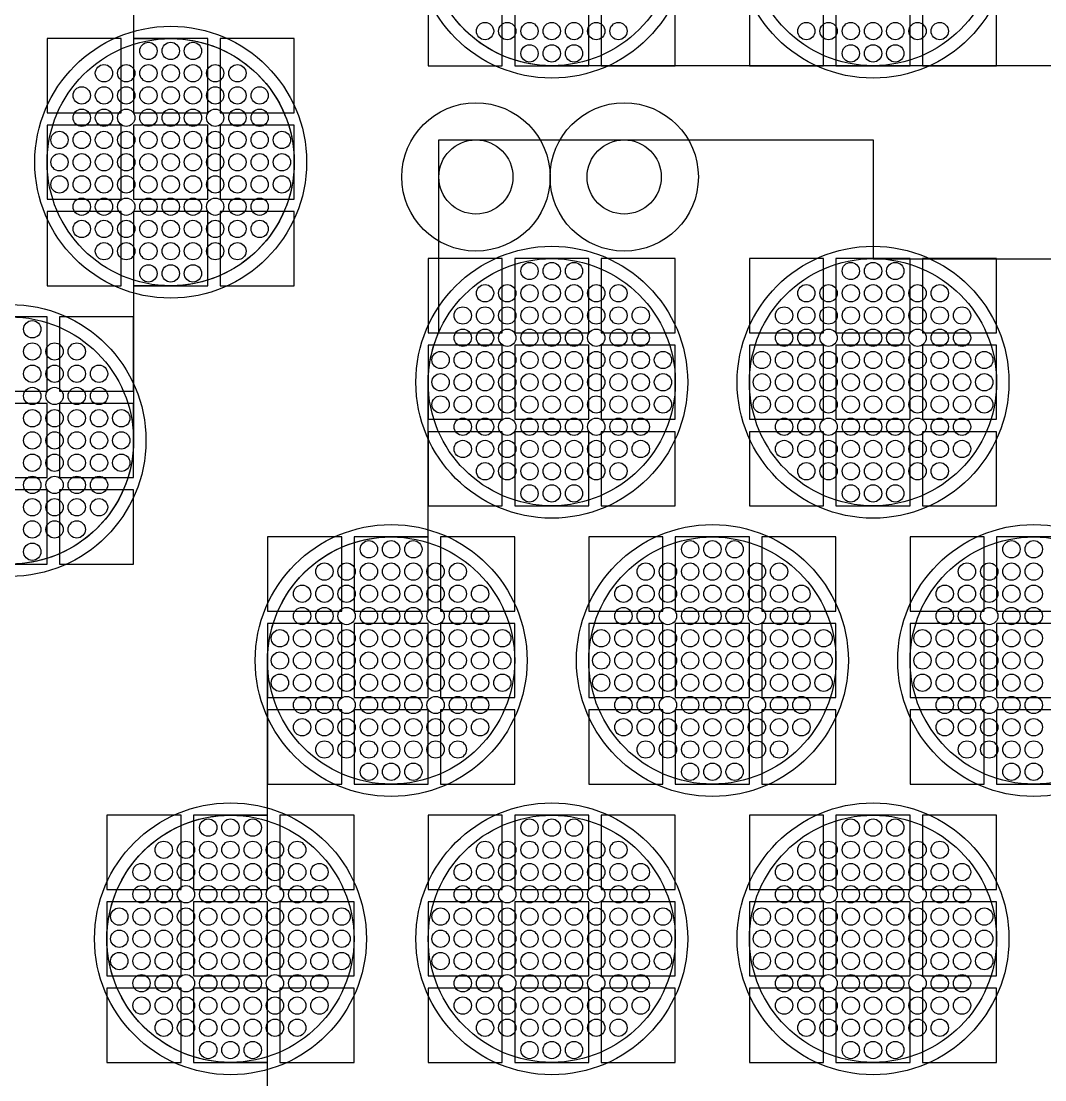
# Model space of a CAD drawing. Extents: x -49 to 54, y -38 to 38.
# Drawn here: x -27.935 to -23.793, y -8.425 to -4.142 of the extents above; entities that cross this region are included whole.
import ezdxf

# ---------------------------------------------------------------- set-up
doc = ezdxf.new("R2010")
doc.units = 0
for name, color, linetype in [('ADHESIVE_VIA_OPENINGS', 30, 'CONTINUOUS'), ('BACK_LAYER', 5, 'CONTINUOUS'), ('COND_LAYER_LOWER_ELECTRODE', 6, 'CONTINUOUS'), ('CONDUCTIVE_LAYER_BACK_LAYER', 2, 'CONTINUOUS'), ('EMITTER', 3, 'CONTINUOUS'), ('LOWER_ELECTRODE', 1, 'CONTINUOUS'), ('SUBSTRATE_VIA', 4, 'CONTINUOUS')]:
    doc.layers.add(name, color=color, linetype=linetype)

msp = doc.modelspace()

# ---------------------------------------------------------------- linework, layer by layer
at = {"layer": 'ADHESIVE_VIA_OPENINGS'}
for centre in [(-26.0953, -4.7726), (-25.4953, -4.7726)]:
    msp.add_circle(centre, 0.3, dxfattribs=at)
at = {"layer": 'BACK_LAYER'}
for points in [[(-26.2884, -4.3226), (-25.9884, -4.3226), (-25.9884, -4.0226), (-26.2884, -4.0226)], [(-25.9384, -4.3226), (-25.6384, -4.3226), (-25.6384, -4.0226), (-25.9384, -4.0226)], [(-25.5884, -4.3226), (-25.2884, -4.3226), (-25.2884, -4.0226), (-25.5884, -4.0226)], [(-24.9884, -4.3226), (-24.6884, -4.3226), (-24.6884, -4.0226), (-24.9884, -4.0226)], [(-24.6384, -4.3226), (-24.3384, -4.3226), (-24.3384, -4.0226), (-24.6384, -4.0226)], [(-24.2884, -4.3226), (-23.9884, -4.3226), (-23.9884, -4.0226), (-24.2884, -4.0226)], [(-27.8302, -4.5128), (-27.5302, -4.5128), (-27.5302, -4.2128), (-27.8302, -4.2128)], [(-27.4802, -4.5128), (-27.1802, -4.5128), (-27.1802, -4.2128), (-27.4802, -4.2128)], [(-27.1302, -4.5128), (-26.8302, -4.5128), (-26.8302, -4.2128), (-27.1302, -4.2128)], [(-27.8302, -4.8628), (-27.5302, -4.8628), (-27.5302, -4.5628), (-27.8302, -4.5628)], [(-27.4802, -4.8628), (-27.1802, -4.8628), (-27.1802, -4.5628), (-27.4802, -4.5628)], [(-27.1302, -4.8628), (-26.8302, -4.8628), (-26.8302, -4.5628), (-27.1302, -4.5628)], [(-27.8302, -5.2128), (-27.5302, -5.2128), (-27.5302, -4.9128), (-27.8302, -4.9128)], [(-27.4802, -5.2128), (-27.1802, -5.2128), (-27.1802, -4.9128), (-27.4802, -4.9128)], [(-27.1302, -5.2128), (-26.8302, -5.2128), (-26.8302, -4.9128), (-27.1302, -4.9128)], [(-26.2884, -5.403), (-25.9884, -5.403), (-25.9884, -5.103), (-26.2884, -5.103)], [(-25.9384, -5.403), (-25.6384, -5.403), (-25.6384, -5.103), (-25.9384, -5.103)], [(-25.5884, -5.403), (-25.2884, -5.403), (-25.2884, -5.103), (-25.5884, -5.103)], [(-24.9884, -5.403), (-24.6884, -5.403), (-24.6884, -5.103), (-24.9884, -5.103)], [(-24.6384, -5.403), (-24.3384, -5.403), (-24.3384, -5.103), (-24.6384, -5.103)], [(-24.2884, -5.403), (-23.9884, -5.403), (-23.9884, -5.103), (-24.2884, -5.103)], [(-28.1302, -5.6386), (-27.8302, -5.6386), (-27.8302, -5.3386), (-28.1302, -5.3386)], [(-27.7802, -5.6386), (-27.4802, -5.6386), (-27.4802, -5.3386), (-27.7802, -5.3386)], [(-26.2884, -5.753), (-25.9884, -5.753), (-25.9884, -5.453), (-26.2884, -5.453)], [(-25.9384, -5.753), (-25.6384, -5.753), (-25.6384, -5.453), (-25.9384, -5.453)], [(-25.5884, -5.753), (-25.2884, -5.753), (-25.2884, -5.453), (-25.5884, -5.453)], [(-24.9884, -5.753), (-24.6884, -5.753), (-24.6884, -5.453), (-24.9884, -5.453)], [(-24.6384, -5.753), (-24.3384, -5.753), (-24.3384, -5.453), (-24.6384, -5.453)], [(-24.2884, -5.753), (-23.9884, -5.753), (-23.9884, -5.453), (-24.2884, -5.453)], [(-28.1302, -5.9886), (-27.8302, -5.9886), (-27.8302, -5.6886), (-28.1302, -5.6886)], [(-27.7802, -5.9886), (-27.4802, -5.9886), (-27.4802, -5.6886), (-27.7802, -5.6886)], [(-26.2884, -6.103), (-25.9884, -6.103), (-25.9884, -5.803), (-26.2884, -5.803)], [(-25.9384, -6.103), (-25.6384, -6.103), (-25.6384, -5.803), (-25.9384, -5.803)], [(-25.5884, -6.103), (-25.2884, -6.103), (-25.2884, -5.803), (-25.5884, -5.803)], [(-24.9884, -6.103), (-24.6884, -6.103), (-24.6884, -5.803), (-24.9884, -5.803)], [(-24.6384, -6.103), (-24.3384, -6.103), (-24.3384, -5.803), (-24.6384, -5.803)], [(-24.2884, -6.103), (-23.9884, -6.103), (-23.9884, -5.803), (-24.2884, -5.803)], [(-28.1302, -6.3386), (-27.8302, -6.3386), (-27.8302, -6.0386), (-28.1302, -6.0386)], [(-27.7802, -6.3386), (-27.4802, -6.3386), (-27.4802, -6.0386), (-27.7802, -6.0386)], [(-26.9384, -6.5288), (-26.6384, -6.5288), (-26.6384, -6.2288), (-26.9384, -6.2288)], [(-26.5884, -6.5288), (-26.2884, -6.5288), (-26.2884, -6.2288), (-26.5884, -6.2288)], [(-26.2384, -6.5288), (-25.9384, -6.5288), (-25.9384, -6.2288), (-26.2384, -6.2288)], [(-25.6384, -6.5288), (-25.3384, -6.5288), (-25.3384, -6.2288), (-25.6384, -6.2288)], [(-25.2884, -6.5288), (-24.9884, -6.5288), (-24.9884, -6.2288), (-25.2884, -6.2288)], [(-24.9384, -6.5288), (-24.6384, -6.5288), (-24.6384, -6.2288), (-24.9384, -6.2288)], [(-24.3384, -6.5288), (-24.0384, -6.5288), (-24.0384, -6.2288), (-24.3384, -6.2288)], [(-23.9884, -6.5288), (-23.6884, -6.5288), (-23.6884, -6.2288), (-23.9884, -6.2288)], [(-26.9384, -6.8788), (-26.6384, -6.8788), (-26.6384, -6.5788), (-26.9384, -6.5788)], [(-26.5884, -6.8788), (-26.2884, -6.8788), (-26.2884, -6.5788), (-26.5884, -6.5788)], [(-26.2384, -6.8788), (-25.9384, -6.8788), (-25.9384, -6.5788), (-26.2384, -6.5788)], [(-25.6384, -6.8788), (-25.3384, -6.8788), (-25.3384, -6.5788), (-25.6384, -6.5788)], [(-25.2884, -6.8788), (-24.9884, -6.8788), (-24.9884, -6.5788), (-25.2884, -6.5788)], [(-24.9384, -6.8788), (-24.6384, -6.8788), (-24.6384, -6.5788), (-24.9384, -6.5788)], [(-24.3384, -6.8788), (-24.0384, -6.8788), (-24.0384, -6.5788), (-24.3384, -6.5788)], [(-23.9884, -6.8788), (-23.6884, -6.8788), (-23.6884, -6.5788), (-23.9884, -6.5788)], [(-26.9384, -7.2288), (-26.6384, -7.2288), (-26.6384, -6.9288), (-26.9384, -6.9288)], [(-26.5884, -7.2288), (-26.2884, -7.2288), (-26.2884, -6.9288), (-26.5884, -6.9288)], [(-26.2384, -7.2288), (-25.9384, -7.2288), (-25.9384, -6.9288), (-26.2384, -6.9288)], [(-25.6384, -7.2288), (-25.3384, -7.2288), (-25.3384, -6.9288), (-25.6384, -6.9288)], [(-25.2884, -7.2288), (-24.9884, -7.2288), (-24.9884, -6.9288), (-25.2884, -6.9288)], [(-24.9384, -7.2288), (-24.6384, -7.2288), (-24.6384, -6.9288), (-24.9384, -6.9288)], [(-24.3384, -7.2288), (-24.0384, -7.2288), (-24.0384, -6.9288), (-24.3384, -6.9288)], [(-23.9884, -7.2288), (-23.6884, -7.2288), (-23.6884, -6.9288), (-23.9884, -6.9288)], [(-27.5884, -7.6546), (-27.2884, -7.6546), (-27.2884, -7.3546), (-27.5884, -7.3546)], [(-27.2384, -7.6546), (-26.9384, -7.6546), (-26.9384, -7.3546), (-27.2384, -7.3546)], [(-26.8884, -7.6546), (-26.5884, -7.6546), (-26.5884, -7.3546), (-26.8884, -7.3546)], [(-26.2884, -7.6546), (-25.9884, -7.6546), (-25.9884, -7.3546), (-26.2884, -7.3546)], [(-25.9384, -7.6546), (-25.6384, -7.6546), (-25.6384, -7.3546), (-25.9384, -7.3546)], [(-25.5884, -7.6546), (-25.2884, -7.6546), (-25.2884, -7.3546), (-25.5884, -7.3546)], [(-24.9884, -7.6546), (-24.6884, -7.6546), (-24.6884, -7.3546), (-24.9884, -7.3546)], [(-24.6384, -7.6546), (-24.3384, -7.6546), (-24.3384, -7.3546), (-24.6384, -7.3546)], [(-24.2884, -7.6546), (-23.9884, -7.6546), (-23.9884, -7.3546), (-24.2884, -7.3546)], [(-27.5884, -8.0046), (-27.2884, -8.0046), (-27.2884, -7.7046), (-27.5884, -7.7046)], [(-27.2384, -8.0046), (-26.9384, -8.0046), (-26.9384, -7.7046), (-27.2384, -7.7046)], [(-26.8884, -8.0046), (-26.5884, -8.0046), (-26.5884, -7.7046), (-26.8884, -7.7046)], [(-26.2884, -8.0046), (-25.9884, -8.0046), (-25.9884, -7.7046), (-26.2884, -7.7046)], [(-25.9384, -8.0046), (-25.6384, -8.0046), (-25.6384, -7.7046), (-25.9384, -7.7046)], [(-25.5884, -8.0046), (-25.2884, -8.0046), (-25.2884, -7.7046), (-25.5884, -7.7046)], [(-24.9884, -8.0046), (-24.6884, -8.0046), (-24.6884, -7.7046), (-24.9884, -7.7046)], [(-24.6384, -8.0046), (-24.3384, -8.0046), (-24.3384, -7.7046), (-24.6384, -7.7046)], [(-24.2884, -8.0046), (-23.9884, -8.0046), (-23.9884, -7.7046), (-24.2884, -7.7046)], [(-27.5884, -8.3546), (-27.2884, -8.3546), (-27.2884, -8.0546), (-27.5884, -8.0546)], [(-27.2384, -8.3546), (-26.9384, -8.3546), (-26.9384, -8.0546), (-27.2384, -8.0546)], [(-26.8884, -8.3546), (-26.5884, -8.3546), (-26.5884, -8.0546), (-26.8884, -8.0546)], [(-26.2884, -8.3546), (-25.9884, -8.3546), (-25.9884, -8.0546), (-26.2884, -8.0546)], [(-25.9384, -8.3546), (-25.6384, -8.3546), (-25.6384, -8.0546), (-25.9384, -8.0546)], [(-25.5884, -8.3546), (-25.2884, -8.3546), (-25.2884, -8.0546), (-25.5884, -8.0546)], [(-24.9884, -8.3546), (-24.6884, -8.3546), (-24.6884, -8.0546), (-24.9884, -8.0546)], [(-24.6384, -8.3546), (-24.3384, -8.3546), (-24.3384, -8.0546), (-24.6384, -8.0546)], [(-24.2884, -8.3546), (-23.9884, -8.3546), (-23.9884, -8.0546), (-24.2884, -8.0546)]]:
    msp.add_lwpolyline(points, close=True, dxfattribs=at)
at = {"layer": 'COND_LAYER_LOWER_ELECTRODE'}
for centre in [(-25.7884, -3.8226), (-24.4884, -3.8226), (-27.3302, -4.7128), (-25.7884, -5.603), (-24.4884, -5.603), (-27.9802, -5.8386), (-26.4384, -6.7288), (-25.1384, -6.7288), (-23.8384, -6.7288), (-27.0884, -7.8546), (-25.7884, -7.8546), (-24.4884, -7.8546)]:
    msp.add_circle(centre, 0.55, dxfattribs=at)
at = {"layer": 'CONDUCTIVE_LAYER_BACK_LAYER'}
for points in [[(-27.4802, -3.587), (-27.4802, -4.2129), (-27.3203, -4.2129), (-27.3004, -4.2137), (-27.2806, -4.2153), (-27.2609, -4.2176), (-27.2412, -4.2208), (-27.2217, -4.2247), (-27.2024, -4.2294), (-27.1833, -4.2349), (-27.1644, -4.2411), (-27.1458, -4.248), (-27.1275, -4.2557), (-27.1094, -4.2642), (-27.0918, -4.2733), (-27.0745, -4.2831), (-27.0576, -4.2936), (-27.0412, -4.3048), (-27.0252, -4.3166), (-27.0097, -4.3291), (-26.9947, -4.3421), (-26.9802, -4.3557), (-26.9663, -4.3699), (-26.9529, -4.3847), (-26.9402, -4.3999), (-26.9281, -4.4157), (-26.9166, -4.4319), (-26.9057, -4.4486), (-26.8956, -4.4657), (-26.8861, -4.4831), (-26.8773, -4.501), (-26.8692, -4.5192), (-26.8619, -4.5376), (-26.8553, -4.5564), (-26.8495, -4.5754), (-26.8444, -4.5946), (-26.8401, -4.614), (-26.8365, -4.6336), (-26.8338, -4.6533), (-26.8318, -4.6731), (-26.8306, -4.6929), (-26.8302, -4.7128), (-26.8306, -4.7327), (-26.8318, -4.7525), (-26.8338, -4.7723), (-26.8365, -4.792), (-26.8401, -4.8116), (-26.8444, -4.831), (-26.8495, -4.8502), (-26.8553, -4.8692), (-26.8619, -4.8879), (-26.8692, -4.9064), (-26.8773, -4.9246), (-26.8861, -4.9424), (-26.8956, -4.9599), (-26.9057, -4.977), (-26.9166, -4.9937), (-26.9281, -5.0099), (-26.9402, -5.0256), (-26.9529, -5.0409), (-26.9663, -5.0556), (-26.9802, -5.0698), (-26.9947, -5.0835), (-27.0097, -5.0965), (-27.0252, -5.109), (-27.0412, -5.1208), (-27.0576, -5.1319), (-27.0745, -5.1424), (-27.0918, -5.1523), (-27.1094, -5.1614), (-27.1275, -5.1698), (-27.1458, -5.1775), (-27.1644, -5.1845), (-27.1833, -5.1907), (-27.2024, -5.1962), (-27.2217, -5.2009), (-27.2412, -5.2048), (-27.2609, -5.208), (-27.2806, -5.2103), (-27.3004, -5.2119), (-27.3203, -5.2127), (-27.4802, -5.2127), (-27.4802, -5.8386), (-27.4806, -5.8585), (-27.4818, -5.8783), (-27.4838, -5.8981), (-27.4865, -5.9178), (-27.4901, -5.9374), (-27.4944, -5.9568), (-27.4995, -5.976), (-27.5053, -5.995), (-27.5119, -6.0138), (-27.5192, -6.0323), (-27.5273, -6.0504), (-27.5361, -6.0683), (-27.5456, -6.0857), (-27.5557, -6.1028), (-27.5666, -6.1195), (-27.5781, -6.1357), (-27.5902, -6.1515), (-27.6029, -6.1667), (-27.6163, -6.1815), (-27.6302, -6.1957), (-27.6447, -6.2093), (-27.6597, -6.2224), (-27.6752, -6.2348), (-27.6912, -6.2466), (-27.7076, -6.2578), (-27.7245, -6.2683), (-27.7418, -6.2781), (-27.7594, -6.2872), (-27.7775, -6.2957), (-27.7958, -6.3034), (-27.8144, -6.3103), (-27.8333, -6.3165), (-27.8524, -6.322), (-27.8717, -6.3267), (-27.8912, -6.3306), (-27.9109, -6.3338), (-27.9306, -6.3362), (-27.9504, -6.3377)], [(-23.1784, -4.3225), (-25.7983, -4.3225), (-25.8182, -4.3217), (-25.838, -4.3201), (-25.8577, -4.3178), (-25.8774, -4.3146), (-25.8969, -4.3107), (-25.9162, -4.306), (-25.9353, -4.3005), (-25.9542, -4.2943), (-25.9728, -4.2873), (-25.9911, -4.2796), (-26.0091, -4.2712), (-26.0268, -4.2621), (-26.0441, -4.2523), (-26.061, -4.2417), (-26.0774, -4.2306), (-26.0934, -4.2188), (-26.1089, -4.2063), (-26.1239, -4.1933), (-26.1384, -4.1796), (-26.1523, -4.1654), (-26.1656, -4.1507), (-26.1784, -4.1354)], [(-26.9384, -8.9805), (-26.9384, -8.3545), (-27.0983, -8.3545), (-27.1182, -8.3538), (-27.138, -8.3522), (-27.1577, -8.3498), (-27.1774, -8.3467), (-27.1969, -8.3427), (-27.2162, -8.338), (-27.2353, -8.3326), (-27.2542, -8.3264), (-27.2728, -8.3194), (-27.2911, -8.3117), (-27.3091, -8.3033), (-27.3268, -8.2941), (-27.3441, -8.2843), (-27.361, -8.2738), (-27.3774, -8.2626), (-27.3934, -8.2508), (-27.4089, -8.2384), (-27.4239, -8.2253), (-27.4384, -8.2117), (-27.4523, -8.1975), (-27.4656, -8.1828), (-27.4784, -8.1675), (-27.4905, -8.1517), (-27.502, -8.1355), (-27.5129, -8.1189), (-27.523, -8.1018), (-27.5325, -8.0843), (-27.5413, -8.0665), (-27.5493, -8.0483), (-27.5567, -8.0298), (-27.5633, -8.011), (-27.5691, -7.992), (-27.5742, -7.9728), (-27.5785, -7.9534), (-27.5821, -7.9338), (-27.5848, -7.9142), (-27.5868, -7.8944), (-27.588, -7.8745), (-27.5884, -7.8546), (-27.588, -7.8348), (-27.5868, -7.8149), (-27.5848, -7.7951), (-27.5821, -7.7754), (-27.5785, -7.7559), (-27.5742, -7.7365), (-27.5691, -7.7173), (-27.5633, -7.6982), (-27.5567, -7.6795), (-27.5493, -7.661), (-27.5413, -7.6428), (-27.5325, -7.625), (-27.523, -7.6075), (-27.5129, -7.5904), (-27.502, -7.5738), (-27.4905, -7.5575), (-27.4784, -7.5418), (-27.4656, -7.5265), (-27.4523, -7.5118), (-27.4384, -7.4976), (-27.4239, -7.484), (-27.4089, -7.4709), (-27.3934, -7.4585), (-27.3774, -7.4467), (-27.361, -7.4355), (-27.3441, -7.425), (-27.3268, -7.4152), (-27.3091, -7.406), (-27.2911, -7.3976), (-27.2728, -7.3899), (-27.2542, -7.3829), (-27.2353, -7.3767), (-27.2162, -7.3713), (-27.1969, -7.3666), (-27.1774, -7.3626), (-27.1577, -7.3595), (-27.138, -7.3571), (-27.1182, -7.3555), (-27.0983, -7.3547), (-26.9384, -7.3547), (-26.9384, -6.7288), (-26.938, -6.7089), (-26.9368, -6.6891), (-26.9348, -6.6693), (-26.9321, -6.6496), (-26.9285, -6.63), (-26.9242, -6.6106), (-26.9191, -6.5914), (-26.9133, -6.5724), (-26.9067, -6.5537), (-26.8993, -6.5352), (-26.8913, -6.517), (-26.8825, -6.4992), (-26.873, -6.4817), (-26.8629, -6.4646), (-26.852, -6.4479), (-26.8405, -6.4317), (-26.8284, -6.416), (-26.8156, -6.4007), (-26.8023, -6.386), (-26.7884, -6.3718), (-26.7739, -6.3581), (-26.7589, -6.3451), (-26.7434, -6.3326), (-26.7274, -6.3208), (-26.711, -6.3097), (-26.6941, -6.2992), (-26.6768, -6.2893), (-26.6591, -6.2802), (-26.6411, -6.2718), (-26.6228, -6.2641), (-26.6042, -6.2571), (-26.5853, -6.2509), (-26.5662, -6.2454), (-26.5469, -6.2407), (-26.5274, -6.2368), (-26.5077, -6.2336), (-26.488, -6.2313), (-26.4682, -6.2297), (-26.4483, -6.2289), (-26.2884, -6.2289), (-26.2884, -5.603), (-26.288, -5.5831), (-26.2868, -5.5633), (-26.2848, -5.5435), (-26.2821, -5.5238), (-26.2785, -5.5042), (-26.2742, -5.4848), (-26.2691, -5.4656), (-26.2633, -5.4466), (-26.2567, -5.4278), (-26.2493, -5.4093), (-26.2453, -5.4002), (-26.2453, -4.6226), (-24.4884, -4.6226), (-24.4884, -5.1031), (-23.1784, -5.1031)]]:
    msp.add_lwpolyline(points, dxfattribs=at)
at = {"layer": 'EMITTER'}
for centre in [(-25.7884, -3.8226), (-24.4884, -3.8226), (-27.3302, -4.7128), (-25.7884, -5.603), (-24.4884, -5.603), (-27.9802, -5.8386), (-26.4384, -6.7288), (-25.1384, -6.7288), (-23.8384, -6.7288), (-27.0884, -7.8546), (-25.7884, -7.8546), (-24.4884, -7.8546)]:
    msp.add_circle(centre, 0.5, dxfattribs=at)
at = {"layer": 'LOWER_ELECTRODE'}
for centre in [(-26.0584, -4.1826), (-25.9684, -4.1826), (-25.8784, -4.1826), (-25.7884, -4.1826), (-25.6984, -4.1826), (-25.6084, -4.1826), (-25.5184, -4.1826), (-24.7584, -4.1826), (-24.6684, -4.1826), (-24.5784, -4.1826), (-24.4884, -4.1826), (-24.3984, -4.1826), (-24.3084, -4.1826), (-24.2184, -4.1826), (-27.4202, -4.2628), (-27.3302, -4.2628), (-27.2402, -4.2628), (-25.8784, -4.2726), (-25.7884, -4.2726), (-25.6984, -4.2726), (-24.5784, -4.2726), (-24.4884, -4.2726), (-24.3984, -4.2726), (-27.6002, -4.3528), (-27.5102, -4.3528), (-27.4202, -4.3528), (-27.3302, -4.3528), (-27.2402, -4.3528), (-27.1502, -4.3528), (-27.0602, -4.3528), (-27.6902, -4.4428), (-27.6002, -4.4428), (-27.5102, -4.4428), (-27.4202, -4.4428), (-27.3302, -4.4428), (-27.2402, -4.4428), (-27.1502, -4.4428), (-27.0602, -4.4428), (-26.9702, -4.4428), (-27.6902, -4.5328), (-27.6002, -4.5328), (-27.5102, -4.5328), (-27.4202, -4.5328), (-27.3302, -4.5328), (-27.2402, -4.5328), (-27.1502, -4.5328), (-27.0602, -4.5328), (-26.9702, -4.5328), (-27.7802, -4.6228), (-27.6902, -4.6228), (-27.6002, -4.6228), (-27.5102, -4.6228), (-27.4202, -4.6228), (-27.3302, -4.6228), (-27.2402, -4.6228), (-27.1502, -4.6228), (-27.0602, -4.6228), (-26.9702, -4.6228), (-26.8802, -4.6228), (-27.7802, -4.7128), (-27.6902, -4.7128), (-27.6002, -4.7128), (-27.5102, -4.7128), (-27.4202, -4.7128), (-27.3302, -4.7128), (-27.2402, -4.7128), (-27.1502, -4.7128), (-27.0602, -4.7128), (-26.9702, -4.7128), (-26.8802, -4.7128), (-27.7802, -4.8028), (-27.6902, -4.8028), (-27.6002, -4.8028), (-27.5102, -4.8028), (-27.4202, -4.8028), (-27.3302, -4.8028), (-27.2402, -4.8028), (-27.1502, -4.8028), (-27.0602, -4.8028), (-26.9702, -4.8028), (-26.8802, -4.8028), (-27.6902, -4.8928), (-27.6002, -4.8928), (-27.5102, -4.8928), (-27.4202, -4.8928), (-27.3302, -4.8928), (-27.2402, -4.8928), (-27.1502, -4.8928), (-27.0602, -4.8928), (-26.9702, -4.8928), (-27.6902, -4.9828), (-27.6002, -4.9828), (-27.5102, -4.9828), (-27.4202, -4.9828), (-27.3302, -4.9828), (-27.2402, -4.9828), (-27.1502, -4.9828), (-27.0602, -4.9828), (-26.9702, -4.9828), (-27.6002, -5.0728), (-27.5102, -5.0728), (-27.4202, -5.0728), (-27.3302, -5.0728), (-27.2402, -5.0728), (-27.1502, -5.0728), (-27.0602, -5.0728), (-27.4202, -5.1628), (-27.3302, -5.1628), (-27.2402, -5.1628), (-25.8784, -5.153), (-25.7884, -5.153), (-25.6984, -5.153), (-24.5784, -5.153), (-24.4884, -5.153), (-24.3984, -5.153), (-26.0584, -5.243), (-25.9684, -5.243), (-25.8784, -5.243), (-25.7884, -5.243), (-25.6984, -5.243), (-25.6084, -5.243), (-25.5184, -5.243), (-24.7584, -5.243), (-24.6684, -5.243), (-24.5784, -5.243), (-24.4884, -5.243), (-24.3984, -5.243), (-24.3084, -5.243), (-24.2184, -5.243), (-26.1484, -5.333), (-26.0584, -5.333), (-25.9684, -5.333), (-25.8784, -5.333), (-25.7884, -5.333), (-25.6984, -5.333), (-25.6084, -5.333), (-25.5184, -5.333), (-25.4284, -5.333), (-24.8484, -5.333), (-24.7584, -5.333), (-24.6684, -5.333), (-24.5784, -5.333), (-24.4884, -5.333), (-24.3984, -5.333), (-24.3084, -5.333), (-24.2184, -5.333), (-24.1284, -5.333), (-27.8902, -5.3886), (-26.1484, -5.423), (-26.0584, -5.423), (-25.9684, -5.423), (-25.8784, -5.423), (-25.7884, -5.423), (-25.6984, -5.423), (-25.6084, -5.423), (-25.5184, -5.423), (-25.4284, -5.423), (-24.8484, -5.423), (-24.7584, -5.423), (-24.6684, -5.423), (-24.5784, -5.423), (-24.4884, -5.423), (-24.3984, -5.423), (-24.3084, -5.423), (-24.2184, -5.423), (-24.1284, -5.423), (-27.8902, -5.4786), (-27.8002, -5.4786), (-27.7102, -5.4786), (-26.2384, -5.513), (-26.1484, -5.513), (-26.0584, -5.513), (-25.9684, -5.513), (-25.8784, -5.513), (-25.7884, -5.513), (-25.6984, -5.513), (-25.6084, -5.513), (-25.5184, -5.513), (-25.4284, -5.513), (-25.3384, -5.513), (-24.9384, -5.513), (-24.8484, -5.513), (-24.7584, -5.513), (-24.6684, -5.513), (-24.5784, -5.513), (-24.4884, -5.513), (-24.3984, -5.513), (-24.3084, -5.513), (-24.2184, -5.513), (-24.1284, -5.513), (-24.0384, -5.513), (-27.8902, -5.5686), (-27.8002, -5.5686), (-27.7102, -5.5686), (-27.6202, -5.5686), (-26.2384, -5.603), (-26.1484, -5.603), (-26.0584, -5.603), (-25.9684, -5.603), (-25.8784, -5.603), (-25.7884, -5.603), (-25.6984, -5.603), (-25.6084, -5.603), (-25.5184, -5.603), (-25.4284, -5.603), (-25.3384, -5.603), (-24.9384, -5.603), (-24.8484, -5.603), (-24.7584, -5.603), (-24.6684, -5.603), (-24.5784, -5.603), (-24.4884, -5.603), (-24.3984, -5.603), (-24.3084, -5.603), (-24.2184, -5.603), (-24.1284, -5.603), (-24.0384, -5.603), (-27.8902, -5.6586), (-27.8002, -5.6586), (-27.7102, -5.6586), (-27.6202, -5.6586), (-26.2384, -5.693), (-26.1484, -5.693), (-26.0584, -5.693), (-25.9684, -5.693), (-25.8784, -5.693), (-25.7884, -5.693), (-25.6984, -5.693), (-25.6084, -5.693), (-25.5184, -5.693), (-25.4284, -5.693), (-25.3384, -5.693), (-24.9384, -5.693), (-24.8484, -5.693), (-24.7584, -5.693), (-24.6684, -5.693), (-24.5784, -5.693), (-24.4884, -5.693), (-24.3984, -5.693), (-24.3084, -5.693), (-24.2184, -5.693), (-24.1284, -5.693), (-24.0384, -5.693), (-27.8902, -5.7486), (-27.8002, -5.7486), (-27.7102, -5.7486), (-27.6202, -5.7486), (-27.5302, -5.7486), (-26.1484, -5.783), (-26.0584, -5.783), (-25.9684, -5.783), (-25.8784, -5.783), (-25.7884, -5.783), (-25.6984, -5.783), (-25.6084, -5.783), (-25.5184, -5.783), (-25.4284, -5.783), (-24.8484, -5.783), (-24.7584, -5.783), (-24.6684, -5.783), (-24.5784, -5.783), (-24.4884, -5.783), (-24.3984, -5.783), (-24.3084, -5.783), (-24.2184, -5.783), (-24.1284, -5.783), (-27.8902, -5.8386), (-27.8002, -5.8386), (-27.7102, -5.8386), (-27.6202, -5.8386), (-27.5302, -5.8386), (-26.1484, -5.873), (-26.0584, -5.873), (-25.9684, -5.873), (-25.8784, -5.873), (-25.7884, -5.873), (-25.6984, -5.873), (-25.6084, -5.873), (-25.5184, -5.873), (-25.4284, -5.873), (-24.8484, -5.873), (-24.7584, -5.873), (-24.6684, -5.873), (-24.5784, -5.873), (-24.4884, -5.873), (-24.3984, -5.873), (-24.3084, -5.873), (-24.2184, -5.873), (-24.1284, -5.873), (-27.8902, -5.9286), (-27.8002, -5.9286), (-27.7102, -5.9286), (-27.6202, -5.9286), (-27.5302, -5.9286), (-26.0584, -5.963), (-25.9684, -5.963), (-25.8784, -5.963), (-25.7884, -5.963), (-25.6984, -5.963), (-25.6084, -5.963), (-25.5184, -5.963), (-24.7584, -5.963), (-24.6684, -5.963), (-24.5784, -5.963), (-24.4884, -5.963), (-24.3984, -5.963), (-24.3084, -5.963), (-24.2184, -5.963), (-27.8902, -6.0186), (-27.8002, -6.0186), (-27.7102, -6.0186), (-27.6202, -6.0186), (-25.8784, -6.053), (-25.7884, -6.053), (-25.6984, -6.053), (-24.5784, -6.053), (-24.4884, -6.053), (-24.3984, -6.053), (-27.8902, -6.1086), (-27.8002, -6.1086), (-27.7102, -6.1086), (-27.6202, -6.1086), (-27.8902, -6.1986), (-27.8002, -6.1986), (-27.7102, -6.1986), (-26.5284, -6.2788), (-26.4384, -6.2788), (-26.3484, -6.2788), (-25.2284, -6.2788), (-25.1384, -6.2788), (-25.0484, -6.2788), (-23.9284, -6.2788), (-23.8384, -6.2788), (-27.8902, -6.2886), (-26.7084, -6.3688), (-26.6184, -6.3688), (-26.5284, -6.3688), (-26.4384, -6.3688), (-26.3484, -6.3688), (-26.2584, -6.3688), (-26.1684, -6.3688), (-25.4084, -6.3688), (-25.3184, -6.3688), (-25.2284, -6.3688), (-25.1384, -6.3688), (-25.0484, -6.3688), (-24.9584, -6.3688), (-24.8684, -6.3688), (-24.1084, -6.3688), (-24.0184, -6.3688), (-23.9284, -6.3688), (-23.8384, -6.3688), (-26.7984, -6.4588), (-26.7084, -6.4588), (-26.6184, -6.4588), (-26.5284, -6.4588), (-26.4384, -6.4588), (-26.3484, -6.4588), (-26.2584, -6.4588), (-26.1684, -6.4588), (-26.0784, -6.4588), (-25.4984, -6.4588), (-25.4084, -6.4588), (-25.3184, -6.4588), (-25.2284, -6.4588), (-25.1384, -6.4588), (-25.0484, -6.4588), (-24.9584, -6.4588), (-24.8684, -6.4588), (-24.7784, -6.4588), (-24.1984, -6.4588), (-24.1084, -6.4588), (-24.0184, -6.4588), (-23.9284, -6.4588), (-23.8384, -6.4588), (-26.7984, -6.5488), (-26.7084, -6.5488), (-26.6184, -6.5488), (-26.5284, -6.5488), (-26.4384, -6.5488), (-26.3484, -6.5488), (-26.2584, -6.5488), (-26.1684, -6.5488), (-26.0784, -6.5488), (-25.4984, -6.5488), (-25.4084, -6.5488), (-25.3184, -6.5488), (-25.2284, -6.5488), (-25.1384, -6.5488), (-25.0484, -6.5488), (-24.9584, -6.5488), (-24.8684, -6.5488), (-24.7784, -6.5488), (-24.1984, -6.5488), (-24.1084, -6.5488), (-24.0184, -6.5488), (-23.9284, -6.5488), (-23.8384, -6.5488), (-26.8884, -6.6388), (-26.7984, -6.6388), (-26.7084, -6.6388), (-26.6184, -6.6388), (-26.5284, -6.6388), (-26.4384, -6.6388), (-26.3484, -6.6388), (-26.2584, -6.6388), (-26.1684, -6.6388), (-26.0784, -6.6388), (-25.9884, -6.6388), (-25.5884, -6.6388), (-25.4984, -6.6388), (-25.4084, -6.6388), (-25.3184, -6.6388), (-25.2284, -6.6388), (-25.1384, -6.6388), (-25.0484, -6.6388), (-24.9584, -6.6388), (-24.8684, -6.6388), (-24.7784, -6.6388), (-24.6884, -6.6388), (-24.2884, -6.6388), (-24.1984, -6.6388), (-24.1084, -6.6388), (-24.0184, -6.6388), (-23.9284, -6.6388), (-23.8384, -6.6388), (-26.8884, -6.7288), (-26.7984, -6.7288), (-26.7084, -6.7288), (-26.6184, -6.7288), (-26.5284, -6.7288), (-26.4384, -6.7288), (-26.3484, -6.7288), (-26.2584, -6.7288), (-26.1684, -6.7288), (-26.0784, -6.7288), (-25.9884, -6.7288), (-25.5884, -6.7288), (-25.4984, -6.7288), (-25.4084, -6.7288), (-25.3184, -6.7288), (-25.2284, -6.7288), (-25.1384, -6.7288), (-25.0484, -6.7288), (-24.9584, -6.7288), (-24.8684, -6.7288), (-24.7784, -6.7288), (-24.6884, -6.7288), (-24.2884, -6.7288), (-24.1984, -6.7288), (-24.1084, -6.7288), (-24.0184, -6.7288), (-23.9284, -6.7288), (-23.8384, -6.7288), (-26.8884, -6.8188), (-26.7984, -6.8188), (-26.7084, -6.8188), (-26.6184, -6.8188), (-26.5284, -6.8188), (-26.4384, -6.8188), (-26.3484, -6.8188), (-26.2584, -6.8188), (-26.1684, -6.8188), (-26.0784, -6.8188), (-25.9884, -6.8188), (-25.5884, -6.8188), (-25.4984, -6.8188), (-25.4084, -6.8188), (-25.3184, -6.8188), (-25.2284, -6.8188), (-25.1384, -6.8188), (-25.0484, -6.8188), (-24.9584, -6.8188), (-24.8684, -6.8188), (-24.7784, -6.8188), (-24.6884, -6.8188), (-24.2884, -6.8188), (-24.1984, -6.8188), (-24.1084, -6.8188), (-24.0184, -6.8188), (-23.9284, -6.8188), (-23.8384, -6.8188), (-26.7984, -6.9088), (-26.7084, -6.9088), (-26.6184, -6.9088), (-26.5284, -6.9088), (-26.4384, -6.9088), (-26.3484, -6.9088), (-26.2584, -6.9088), (-26.1684, -6.9088), (-26.0784, -6.9088), (-25.4984, -6.9088), (-25.4084, -6.9088), (-25.3184, -6.9088), (-25.2284, -6.9088), (-25.1384, -6.9088), (-25.0484, -6.9088), (-24.9584, -6.9088), (-24.8684, -6.9088), (-24.7784, -6.9088), (-24.1984, -6.9088), (-24.1084, -6.9088), (-24.0184, -6.9088), (-23.9284, -6.9088), (-23.8384, -6.9088), (-26.7984, -6.9988), (-26.7084, -6.9988), (-26.6184, -6.9988), (-26.5284, -6.9988), (-26.4384, -6.9988), (-26.3484, -6.9988), (-26.2584, -6.9988), (-26.1684, -6.9988), (-26.0784, -6.9988), (-25.4984, -6.9988), (-25.4084, -6.9988), (-25.3184, -6.9988), (-25.2284, -6.9988), (-25.1384, -6.9988), (-25.0484, -6.9988), (-24.9584, -6.9988), (-24.8684, -6.9988), (-24.7784, -6.9988), (-24.1984, -6.9988), (-24.1084, -6.9988), (-24.0184, -6.9988), (-23.9284, -6.9988), (-23.8384, -6.9988), (-26.7084, -7.0888), (-26.6184, -7.0888), (-26.5284, -7.0888), (-26.4384, -7.0888), (-26.3484, -7.0888), (-26.2584, -7.0888), (-26.1684, -7.0888), (-25.4084, -7.0888), (-25.3184, -7.0888), (-25.2284, -7.0888), (-25.1384, -7.0888), (-25.0484, -7.0888), (-24.9584, -7.0888), (-24.8684, -7.0888), (-24.1084, -7.0888), (-24.0184, -7.0888), (-23.9284, -7.0888), (-23.8384, -7.0888), (-26.5284, -7.1788), (-26.4384, -7.1788), (-26.3484, -7.1788), (-25.2284, -7.1788), (-25.1384, -7.1788), (-25.0484, -7.1788), (-23.9284, -7.1788), (-23.8384, -7.1788), (-27.1784, -7.4046), (-27.0884, -7.4046), (-26.9984, -7.4046), (-25.8784, -7.4046), (-25.7884, -7.4046), (-25.6984, -7.4046), (-24.5784, -7.4046), (-24.4884, -7.4046), (-24.3984, -7.4046), (-27.3584, -7.4946), (-27.2684, -7.4946), (-27.1784, -7.4946), (-27.0884, -7.4946), (-26.9984, -7.4946), (-26.9084, -7.4946), (-26.8184, -7.4946), (-26.0584, -7.4946), (-25.9684, -7.4946), (-25.8784, -7.4946), (-25.7884, -7.4946), (-25.6984, -7.4946), (-25.6084, -7.4946), (-25.5184, -7.4946), (-24.7584, -7.4946), (-24.6684, -7.4946), (-24.5784, -7.4946), (-24.4884, -7.4946), (-24.3984, -7.4946), (-24.3084, -7.4946), (-24.2184, -7.4946), (-27.4484, -7.5846), (-27.3584, -7.5846), (-27.2684, -7.5846), (-27.1784, -7.5846), (-27.0884, -7.5846), (-26.9984, -7.5846), (-26.9084, -7.5846), (-26.8184, -7.5846), (-26.7284, -7.5846), (-26.1484, -7.5846), (-26.0584, -7.5846), (-25.9684, -7.5846), (-25.8784, -7.5846), (-25.7884, -7.5846), (-25.6984, -7.5846), (-25.6084, -7.5846), (-25.5184, -7.5846), (-25.4284, -7.5846), (-24.8484, -7.5846), (-24.7584, -7.5846), (-24.6684, -7.5846), (-24.5784, -7.5846), (-24.4884, -7.5846), (-24.3984, -7.5846), (-24.3084, -7.5846), (-24.2184, -7.5846), (-24.1284, -7.5846), (-27.4484, -7.6746), (-27.3584, -7.6746), (-27.2684, -7.6746), (-27.1784, -7.6746), (-27.0884, -7.6746), (-26.9984, -7.6746), (-26.9084, -7.6746), (-26.8184, -7.6746), (-26.7284, -7.6746), (-26.1484, -7.6746), (-26.0584, -7.6746), (-25.9684, -7.6746), (-25.8784, -7.6746), (-25.7884, -7.6746), (-25.6984, -7.6746), (-25.6084, -7.6746), (-25.5184, -7.6746), (-25.4284, -7.6746), (-24.8484, -7.6746), (-24.7584, -7.6746), (-24.6684, -7.6746), (-24.5784, -7.6746), (-24.4884, -7.6746), (-24.3984, -7.6746), (-24.3084, -7.6746), (-24.2184, -7.6746), (-24.1284, -7.6746), (-27.5384, -7.7646), (-27.4484, -7.7646), (-27.3584, -7.7646), (-27.2684, -7.7646), (-27.1784, -7.7646), (-27.0884, -7.7646), (-26.9984, -7.7646), (-26.9084, -7.7646), (-26.8184, -7.7646), (-26.7284, -7.7646), (-26.6384, -7.7646), (-26.2384, -7.7646), (-26.1484, -7.7646), (-26.0584, -7.7646), (-25.9684, -7.7646), (-25.8784, -7.7646), (-25.7884, -7.7646), (-25.6984, -7.7646), (-25.6084, -7.7646), (-25.5184, -7.7646), (-25.4284, -7.7646), (-25.3384, -7.7646), (-24.9384, -7.7646), (-24.8484, -7.7646), (-24.7584, -7.7646), (-24.6684, -7.7646), (-24.5784, -7.7646), (-24.4884, -7.7646), (-24.3984, -7.7646), (-24.3084, -7.7646), (-24.2184, -7.7646), (-24.1284, -7.7646), (-24.0384, -7.7646), (-27.5384, -7.8546), (-27.4484, -7.8546), (-27.3584, -7.8546), (-27.2684, -7.8546), (-27.1784, -7.8546), (-27.0884, -7.8546), (-26.9984, -7.8546), (-26.9084, -7.8546), (-26.8184, -7.8546), (-26.7284, -7.8546), (-26.6384, -7.8546), (-26.2384, -7.8546), (-26.1484, -7.8546), (-26.0584, -7.8546), (-25.9684, -7.8546), (-25.8784, -7.8546), (-25.7884, -7.8546), (-25.6984, -7.8546), (-25.6084, -7.8546), (-25.5184, -7.8546), (-25.4284, -7.8546), (-25.3384, -7.8546), (-24.9384, -7.8546), (-24.8484, -7.8546), (-24.7584, -7.8546), (-24.6684, -7.8546), (-24.5784, -7.8546), (-24.4884, -7.8546), (-24.3984, -7.8546), (-24.3084, -7.8546), (-24.2184, -7.8546), (-24.1284, -7.8546), (-24.0384, -7.8546), (-27.5384, -7.9446), (-27.4484, -7.9446), (-27.3584, -7.9446), (-27.2684, -7.9446), (-27.1784, -7.9446), (-27.0884, -7.9446), (-26.9984, -7.9446), (-26.9084, -7.9446), (-26.8184, -7.9446), (-26.7284, -7.9446), (-26.6384, -7.9446), (-26.2384, -7.9446), (-26.1484, -7.9446), (-26.0584, -7.9446), (-25.9684, -7.9446), (-25.8784, -7.9446), (-25.7884, -7.9446), (-25.6984, -7.9446), (-25.6084, -7.9446), (-25.5184, -7.9446), (-25.4284, -7.9446), (-25.3384, -7.9446), (-24.9384, -7.9446), (-24.8484, -7.9446), (-24.7584, -7.9446), (-24.6684, -7.9446), (-24.5784, -7.9446), (-24.4884, -7.9446), (-24.3984, -7.9446), (-24.3084, -7.9446), (-24.2184, -7.9446), (-24.1284, -7.9446), (-24.0384, -7.9446), (-27.4484, -8.0346), (-27.3584, -8.0346), (-27.2684, -8.0346), (-27.1784, -8.0346), (-27.0884, -8.0346), (-26.9984, -8.0346), (-26.9084, -8.0346), (-26.8184, -8.0346), (-26.7284, -8.0346), (-26.1484, -8.0346), (-26.0584, -8.0346), (-25.9684, -8.0346), (-25.8784, -8.0346), (-25.7884, -8.0346), (-25.6984, -8.0346), (-25.6084, -8.0346), (-25.5184, -8.0346), (-25.4284, -8.0346), (-24.8484, -8.0346), (-24.7584, -8.0346), (-24.6684, -8.0346), (-24.5784, -8.0346), (-24.4884, -8.0346), (-24.3984, -8.0346), (-24.3084, -8.0346), (-24.2184, -8.0346), (-24.1284, -8.0346), (-27.4484, -8.1246), (-27.3584, -8.1246), (-27.2684, -8.1246), (-27.1784, -8.1246), (-27.0884, -8.1246), (-26.9984, -8.1246), (-26.9084, -8.1246), (-26.8184, -8.1246), (-26.7284, -8.1246), (-26.1484, -8.1246), (-26.0584, -8.1246), (-25.9684, -8.1246), (-25.8784, -8.1246), (-25.7884, -8.1246), (-25.6984, -8.1246), (-25.6084, -8.1246), (-25.5184, -8.1246), (-25.4284, -8.1246), (-24.8484, -8.1246), (-24.7584, -8.1246), (-24.6684, -8.1246), (-24.5784, -8.1246), (-24.4884, -8.1246), (-24.3984, -8.1246), (-24.3084, -8.1246), (-24.2184, -8.1246), (-24.1284, -8.1246), (-27.3584, -8.2146), (-27.2684, -8.2146), (-27.1784, -8.2146), (-27.0884, -8.2146), (-26.9984, -8.2146), (-26.9084, -8.2146), (-26.8184, -8.2146), (-26.0584, -8.2146), (-25.9684, -8.2146), (-25.8784, -8.2146), (-25.7884, -8.2146), (-25.6984, -8.2146), (-25.6084, -8.2146), (-25.5184, -8.2146), (-24.7584, -8.2146), (-24.6684, -8.2146), (-24.5784, -8.2146), (-24.4884, -8.2146), (-24.3984, -8.2146), (-24.3084, -8.2146), (-24.2184, -8.2146), (-27.1784, -8.3046), (-27.0884, -8.3046), (-26.9984, -8.3046), (-25.8784, -8.3046), (-25.7884, -8.3046), (-25.6984, -8.3046), (-24.5784, -8.3046), (-24.4884, -8.3046), (-24.3984, -8.3046)]:
    msp.add_circle(centre, 0.035, dxfattribs=at)
at = {"layer": 'SUBSTRATE_VIA'}
for centre in [(-26.0953, -4.7726), (-25.4953, -4.7726)]:
    msp.add_circle(centre, 0.15, dxfattribs=at)

doc.saveas('drawing.dxf')
